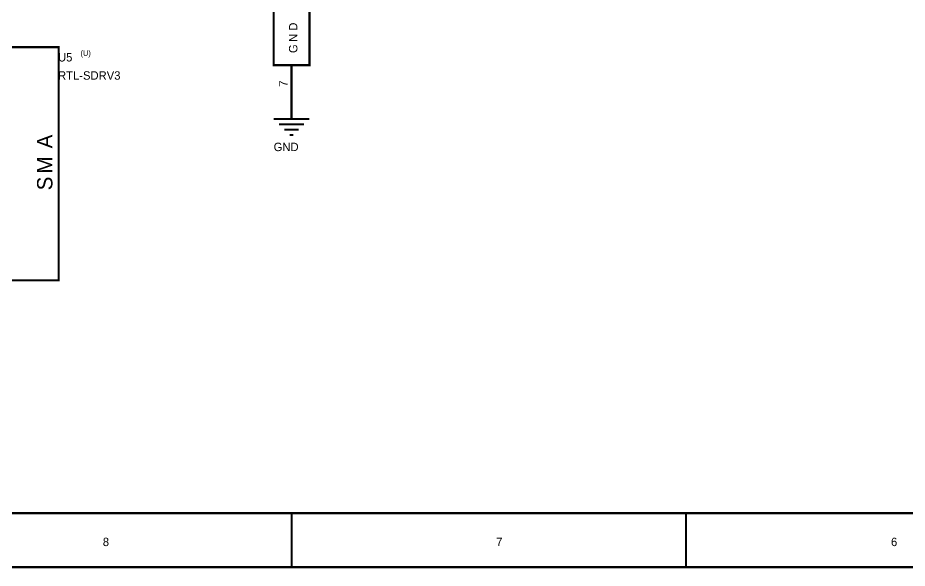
# Model space of a CAD drawing. Header units: inches. Extents: x 0 to 569, y 0 to 432.
# Drawn here: x 128.8 to 254.9, y -0.1 to 77.8 of the extents above; entities that cross this region are included whole.
import ezdxf

# ---------------------------------------------------------------- set-up
doc = ezdxf.new("R2010")
doc.units = ezdxf.units.IN
doc.layers.add('Sheet', color=255, linetype='Continuous')

msp = doc.modelspace()

# ---------------------------------------------------------------- linework, layer by layer
at = {"layer": 'Sheet'}
for points in [[(0, 431.8, 0.3, 0.3, 0), (558.8, 431.8, 0.3, 0.3, 0), (558.8, 0, 0.3, 0.3, 0), (0, 0, 0.3, 0.3, 0), (0, 431.8, 0.3, 0.3, 0)], [(0, 431.8, 0.0991, 0.0991, 0), (0, 0, 0.0991, 0.0991, 0), (558.8, 0, 0.0991, 0.0991, 0), (558.8, 431.8, 0.0991, 0.0991, 0), (0, 431.8, 0.0991, 0.0991, 0), (0, 431.8, 0.0991, 0.0991, 0)], [(7.64, 424.16, 0.3, 0.3, 0), (551.18, 424.16, 0.3, 0.3, 0), (551.18, 7.62, 0.3, 0.3, 0), (7.64, 7.62, 0.3, 0.3, 0), (7.64, 424.16, 0.3, 0.3, 0)], [(7.64, 424.16, 0.0991, 0.0991, 0), (7.64, 7.62, 0.0991, 0.0991, 0), (551.18, 7.62, 0.0991, 0.0991, 0), (551.18, 424.16, 0.0991, 0.0991, 0), (7.64, 424.16, 0.0991, 0.0991, 0), (7.64, 424.16, 0.0991, 0.0991, 0)], [(165.1, 86.36, 0.3, 0.3, 0), (170.18, 86.36, 0.3, 0.3, 0), (170.18, 71.12, 0.3, 0.3, 0), (165.1, 71.12, 0.3, 0.3, 0), (165.1, 86.36, 0.3, 0.3, 0)], [(165.1, 86.36, 0.0991, 0.0991, 0), (165.1, 71.12, 0.0991, 0.0991, 0), (170.18, 71.12, 0.0991, 0.0991, 0), (170.18, 86.36, 0.0991, 0.0991, 0), (165.1, 86.36, 0.0991, 0.0991, 0), (165.1, 86.36, 0.0991, 0.0991, 0)], [(38.1, 73.66, 0.3, 0.3, 0), (134.63, 73.66, 0.3, 0.3, 0), (134.63, 40.63, 0.3, 0.3, 0), (38.1, 40.63, 0.3, 0.3, 0), (38.1, 73.66, 0.3, 0.3, 0)], [(38.1, 73.66, 0.0991, 0.0991, 0), (38.1, 40.63, 0.0991, 0.0991, 0), (134.63, 40.63, 0.0991, 0.0991, 0), (134.63, 73.66, 0.0991, 0.0991, 0), (38.1, 73.66, 0.0991, 0.0991, 0), (38.1, 73.66, 0.0991, 0.0991, 0)]]:
    msp.add_lwpolyline(points, format="xyseb", close=True, dxfattribs=at)
for points in [[(167.64, 71.12, 0.3, 0.3, 0), (167.64, 66.03, 0.3, 0.3, 0)], [(167.64, 66.03, 0.3, 0.3, 0), (167.64, 63.5, 0.3, 0.3, 0)], [(165.1, 63.5, 0.3, 0.3, 0), (170.18, 63.5, 0.3, 0.3, 0)], [(165.87, 62.73, 0.3, 0.3, 0), (169.43, 62.73, 0.3, 0.3, 0)], [(166.63, 61.97, 0.3, 0.3, 0), (168.66, 61.97, 0.3, 0.3, 0)], [(167.39, 61.21, 0.3, 0.3, 0), (167.9, 61.21, 0.3, 0.3, 0)], [(551.16, 7.64, 0.3, 0.3, 0), (7.64, 7.64, 0.3, 0.3, 0)], [(167.65, 0, 0.3, 0.3, 0), (167.65, 7.62, 0.3, 0.3, 0)], [(167.65, 7.62, 0.3, 0.3, 0), (167.65, 0, 0.3, 0.3, 0)], [(223.54, 0, 0.3, 0.3, 0), (223.54, 7.62, 0.3, 0.3, 0)], [(223.54, 7.62, 0.3, 0.3, 0), (223.54, 0, 0.3, 0.3, 0)], [(558.78, 0.02, 0.3, 0.3, 0), (0, 0.02, 0.3, 0.3, 0)]]:
    msp.add_lwpolyline(points, format="xyseb", dxfattribs=at)

# ---------------------------------------------------------------- texts
for s, height, p in [('D', 1.19, (168.47, 76)), ('N', 1.19, (168.47, 74.41)), ('G', 1.19, (168.47, 72.83)), ('7', 1.19, (167.08, 68.06)), ('A', 2.18, (133.75, 59.33)), ('M', 2.18, (133.75, 55.76)), ('S', 2.18, (133.75, 53.38))]:
    msp.add_text(s, height=height, rotation=90, dxfattribs=at).set_placement(p)
for s, height, p in [('(U)', 0.794, (137.72, 72.43)), ('U5', 1.191, (134.54, 71.64)), ('RTL-SDRV3', 1.191, (134.54, 69.06)), ('GND', 1.191, (165.1, 58.94)), ('8', 1.19, (140.89, 2.98)), ('7', 1.19, (196.65, 2.98)), ('6', 1.19, (252.61, 2.98))]:
    msp.add_text(s, height=height, dxfattribs=at).set_placement(p)

doc.saveas('drawing.dxf')
